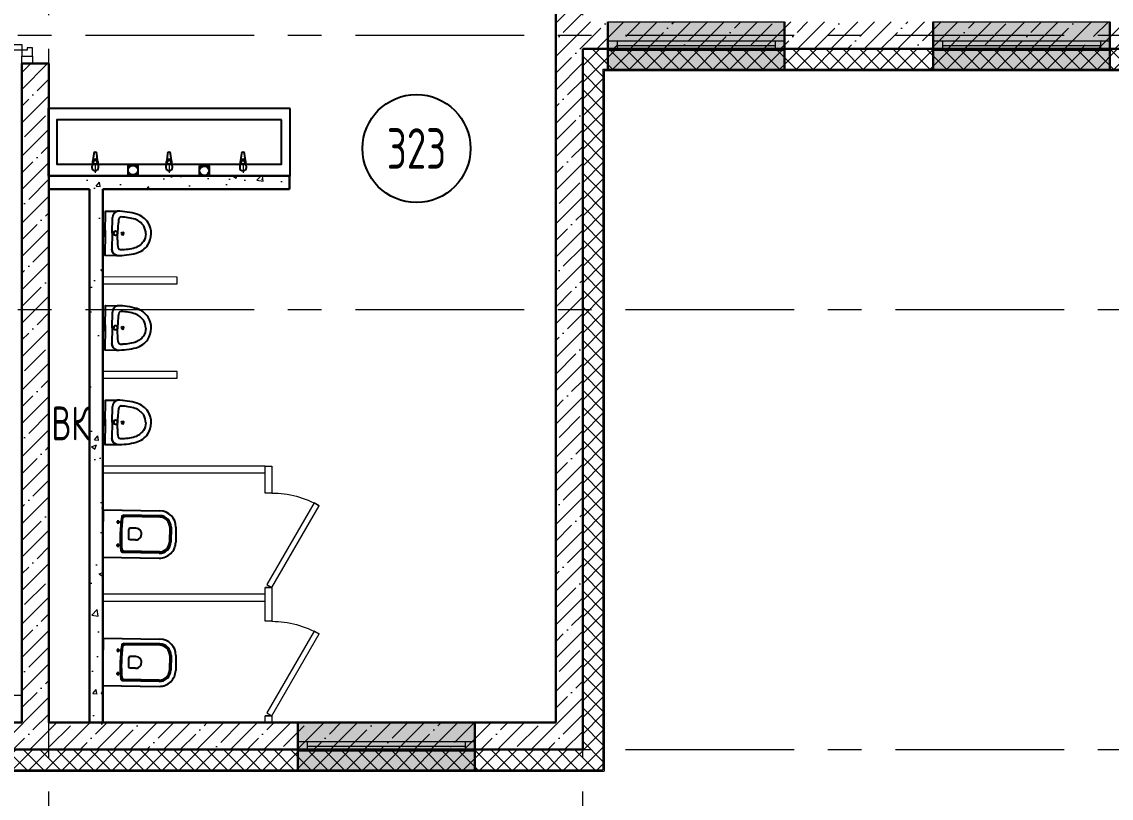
# Model space of a CAD drawing. Header units: millimetres. Extents: x -13407 to 95998, y -2611 to 109495.
# Drawn here: x 16965 to 25035, y 5890 to 11640 of the extents above; entities that cross this region are included whole.
import ezdxf
from ezdxf.enums import TextEntityAlignment as Align

# ---------------------------------------------------------------- set-up
doc = ezdxf.new("R2010")
doc.units = ezdxf.units.MM
doc.linetypes.add('ACAD_ISO03W100', pattern=[30, 12, -18])
doc.linetypes.add('CENTER', pattern=[2, 1.25, -0.25, 0.25, -0.25])
for name, color, linetype, lineweight in [('АР_Двери', 5, 'Continuous', 18), ('АР_Маркер экспликации', 239, 'Continuous', 13), ('АР_Навесной фасад', 5, 'Continuous', 5), ('АР_Номер помещения', 1, 'Continuous', 25), ('АР_Окна БЛОК', 250, 'Continuous', 13), ('АР_Оси', 193, 'Continuous', 9), ('АР_Перегородки газоблок', 165, 'Continuous', 30), ('АР_Перегородки газоблок_Штрих', 165, 'Continuous', 5), ('АР_Перегородки сантехнические', 216, 'Continuous', 9), ('АР_Подоконники', 163, 'Continuous', 9), ('АР_Помещения_площадь', 19, 'Continuous', 9), ('АР_Сущ Несущая стена', 202, 'Continuous', 30), ('АР_Утеплитель', 250, 'Continuous', 9), ('АР_Штриховка монолит', 250, 'Continuous', 9)]:
    doc.layers.add(name, color=color, linetype=linetype, lineweight=lineweight)
for name, color, linetype in [('АР_Отверстия', 251, 'Continuous'), ('ТХ_дозаторы', 7, 'Continuous'), ('ТХ_сантехника', 253, 'Continuous')]:
    doc.layers.add(name, color=color, linetype=linetype)
doc.styles.add('ICOCPEUR', font='isocpeur.ttf')
doc.styles.add('ISOCPEUR', font='isocpeur.ttf', dxfattribs={"width": 0.7})
doc.styles.get("Standard").update_dxf_attribs({"font": 'arial.ttf'})
pattern_1 = [(45, (-951587.81, 109999.9), (-123.743687, 123.743687), []), (45, (-951464.07, 109999.9), (-123.743687, 123.743687), [218.75, -43.75, 0, -43.75])]

# ---------------------------------------------------------------- blocks, each defined once
blk = doc.blocks.new('*U138')
at = {"color": 253}
for p, q in [((0, 0), (0, -50)), ((700, 0), (700, -50))]:
    blk.add_line(p, q, dxfattribs=at)
blk.add_lwpolyline([(0, 0), (606.2, 350), (628.1, 312.1), (21.9, -37.9)], close=True, dxfattribs=at)
blk.add_arc((0, 0), 700, 0, 30, dxfattribs=at)
blk = doc.blocks.new('*U155')
at = {"color": 253}
for p, q in [((0, 0), (0, -50)), ((700, 0), (700, -50))]:
    blk.add_line(p, q, dxfattribs=at)
blk.add_lwpolyline([(0, 0), (606.2, 350), (628.1, 312.1), (21.9, -37.9)], close=True, dxfattribs=at)
blk.add_arc((0, 0), 700, 0, 30, dxfattribs=at)
blk = doc.blocks.new('*U157')
at = {"color": 253}
blk.add_lwpolyline([(100, 80), (100, 1010), (140, 1010), (140, 80)], close=True, dxfattribs=at)
for points in [[(0, 0), (0, 80), (55, 80), (55, 0), (0, 0)], [(55, 80), (55, 0), (115, 0), (115, 40), (100, 40), (100, 80), (55, 80)], [(1075, 80), (1075, 0), (1015, 0), (1015, 40), (1030, 40), (1030, 80), (1075, 80)], [(1130, 0), (1130, 80), (1075, 80), (1075, 0), (1130, 0)]]:
    blk.add_lwpolyline(points, dxfattribs=at)
at = {"color": 253, "linetype": 'ACAD_ISO03W100', "ltscale": 3}
blk.add_arc((100, 80), 930, 0, 90, dxfattribs=at)
blk = doc.blocks.new('*U233')
h = blk.add_hatch(color=253)
h.dxf.hatch_style = 1
h.paths.add_polyline_path([(-1310, -140), (0, -140), (0, 220), (-1310, 220)])
at = {"color": 253, "lineweight": 30}
for p, q in [((-1310, -140), (-1310, 220)), ((0, -140), (0, 220))]:
    blk.add_line(p, q, dxfattribs=at)
at = {"color": 253}
for p, q in [((0, 220), (-1310, 220)), ((-1310, 70), (0, 70)), ((-1310, 0), (0, 0)), ((-1240, 0), (-1240, 70)), ((-1240, 35), (-70, 35)), ((-70, 0), (-70, 70)), ((-1310, -140), (0, -140)), ((-1310, -140), (-1310, -140)), ((-1310, -140), (-1310, -140)), ((0, -140), (0, -140)), ((0, -140), (0, -140))]:
    blk.add_line(p, q, dxfattribs=at)
blk = doc.blocks.new('*U234')
h = blk.add_hatch(color=253)
h.dxf.hatch_style = 1
h.paths.add_polyline_path([(-1310, -140), (0, -140), (0, 220), (-1310, 220)])
at = {"color": 253, "lineweight": 30}
for p, q in [((-1310, -140), (-1310, 220)), ((0, -140), (0, 220))]:
    blk.add_line(p, q, dxfattribs=at)
at = {"color": 253}
for p, q in [((0, 220), (-1310, 220)), ((-1310, 70), (0, 70)), ((-1310, 0), (0, 0)), ((-1240, 0), (-1240, 70)), ((-1240, 35), (-70, 35)), ((-70, 0), (-70, 70)), ((-1310, -140), (0, -140)), ((-1310, -140), (-1310, -140)), ((-1310, -140), (-1310, -140)), ((0, -140), (0, -140)), ((0, -140), (0, -140))]:
    blk.add_line(p, q, dxfattribs=at)
blk = doc.blocks.new('*U215')
h = blk.add_hatch(color=253)
h.dxf.hatch_style = 1
h.paths.add_polyline_path([(-1310, -140), (0, -140), (0, 220), (-1310, 220)])
at = {"color": 253, "lineweight": 30}
for p, q in [((-1310, -140), (-1310, 220)), ((0, -140), (0, 220))]:
    blk.add_line(p, q, dxfattribs=at)
at = {"color": 253}
for p, q in [((0, 220), (-1310, 220)), ((-1310, 70), (0, 70)), ((-1310, 0), (0, 0)), ((-1240, 0), (-1240, 70)), ((-1240, 35), (-70, 35)), ((-70, 0), (-70, 70)), ((-1310, -140), (0, -140)), ((-1310, -140), (-1310, -140)), ((-1310, -140), (-1310, -140)), ((0, -140), (0, -140)), ((0, -140), (0, -140))]:
    blk.add_line(p, q, dxfattribs=at)
blk = doc.blocks.new('*U322')
at = {"layer": 'АР_Номер помещения', "color": 253}
blk.add_circle((-15290.2, 4554.5), 400, dxfattribs=at)
at = {"layer": 'АР_Номер помещения', "color": 253, "style": 'ISOCPEUR', "width": 0.7}
blk.add_attdef('НОМЕР_ПОМЕЩЕНИЯ', text='', height=300, dxfattribs=at).set_placement((-15290.2, 4554.5), align=Align.MIDDLE_CENTER)
at = {"layer": 'АР_Помещения_площадь', "color": 253, "lineweight": 30, "width": 0.7, "flags": 104}
blk.add_attdef('ИМЯ_ПОМЕЩЕНИЯ', text='', height=100, dxfattribs=at).set_placement((157.6, 1217.1), align=Align.MIDDLE_CENTER)
blk = doc.blocks.new('Писуар')
at = {"color": 253}
for points in [[(0, 52.9), (116.5, 52.9, 0.328868), (164.1, 90, 0.066999), (144.5, 233.5, 0.172209), (82.4, 318.1, 0.143285), (0, 342, 0.143285), (-82.4, 318.1, 0.172209), (-144.5, 233.5, 0.066999), (-164.1, 90)], [(-58.2, 285.9, 0.137396), (-105.9, 222.3)], [(58.2, 285.9, -0.137396), (105.9, 222.3)], [(-164.1, 90, 0.328868), (-116.5, 52.9, 8)], [(0, 92.6, 0.419996), (-15.9, 76.8, 0.151492), (-10.6, 66.2), (0, 66.2)], [(0, 92.6, -0.419996), (15.9, 76.8, -0.151492), (10.6, 66.2), (0, 66.2)]]:
    blk.add_lwpolyline(points, format="xyb", dxfattribs=at)
for points in [[(0, 0), (-164.1, 0), (-164.1, 90)], [(0, 0), (164.1, 0), (164.1, 90)], [(0, 52.9), (-116.5, 52.9)]]:
    blk.add_lwpolyline(points, dxfattribs=at)
blk.add_lwpolyline([(-21.2, 0), (21.2, 0), (21.2, -15.9), (-21.2, -15.9)], close=True, dxfattribs=at)
for centre, radius, start, end in [((0, 187.1), 114.7, 90, 120.51024), ((282.3, 110.1), 404.1, 163.87115, 178.96926), ((2.6, 912.1), 819.4, 262.01576, 269.81492)]:
    blk.add_arc(centre, radius, start, end, dxfattribs=at)
at = {"color": 253, "extrusion": (0, 0, -1)}
for centre, radius, start, end in [((0, 187.1), 114.7, 90, 120.51024), ((282.3, 110.1), 404.1, 163.87115, 178.96926), ((2.6, 912.1), 819.4, 262.01576, 269.81492)]:
    blk.add_arc(centre, radius, start, end, dxfattribs=at)
at = {"color": 253}
for points, start_tangent, end_tangent in [([(-121.7, 117.4), (-111.2, 100.6)], (0.014037, -0.999901), (0.974129, -0.225992)), ([(121.7, 117.4), (111.2, 100.6)], (-0.014037, -0.999901), (-0.974129, -0.225992))]:
    blk.add_spline(points, degree=3, dxfattribs=dict(at, start_tangent=start_tangent, end_tangent=end_tangent))
for points in [[(-10.6, 132.4), (-10.6, 137.6), (-5.3, 137.6), (0, 137.6)], [(0, 121.8), (-5.3, 121.8), (-10.6, 127.1), (-10.6, 132.4)], [(10.6, 132.4), (10.6, 137.6), (5.3, 137.6), (0, 137.6)], [(0, 121.8), (5.3, 121.8), (10.6, 127.1), (10.6, 132.4)], [(164.1, 90), (158.8, 68.8), (137.6, 52.9), (116.5, 52.9)]]:
    blk.add_open_spline(points, degree=3, dxfattribs=at)
blk = doc.blocks.new('унитаз поликлиники')
at = {"color": 253}
for p, q in [((0, 175), (0, -175)), ((0, 175), (420, 175)), ((125.6, 86.7), (99.5, 86.7)), ((112.4, 73.1), (112.4, 100.2)), ((420, 138.7), (149.6, 138.7)), ((420, 129), (156.8, 128.7)), ((191.9, -33.7), (191.9, 33.7)), ((242.4, 43.7), (201.9, 43.7)), ((494, 57.1), (494, -57.1)), ((504, 55), (504, -55)), ((540, 55), (540, -55)), ((112.3, -73), (112.3, -100.1)), ((242.4, -43.7), (201.9, -43.7)), ((125.5, -86.5), (99.4, -86.5)), ((420, -139), (147.9, -138.7)), ((420, -129), (155.2, -128.7)), ((0, -175), (420, -175))]:
    blk.add_line(p, q, dxfattribs=at)
for centre, radius, start, end in [((420, 55), 120, 0, 90), ((420.5, 55.2), 83.5, 359.86187, 90.33349), ((420, 55), 74, 0, 90), ((242.4, 0), 43.7, 270, 90), ((420, -55), 120, 270, 0), ((420, -55), 84, 270, 0), ((420, -55), 74, 270, 358.40182)]:
    blk.add_arc(centre, radius, start, end, dxfattribs=at)
at = {"color": 253, "extrusion": (0, 0, -1)}
for centre, major_axis, ratio, start_param, end_param in [((112.4, 86.8), (3.55, 3.55), 1, 5.504025, 11.78721), ((1158.1, 0), (-731, -726.4), 0.993775, 0.659849, 0.910919), ((984.1, 0), (-23.4, -941.4), 0.89728, 1.422258, 1.677847), ((149.5, 127.3), (-5.6, -10.5), 0.821373, 1.269211, 2.570669), ((154.4, 119.8), (-5.61, -7.72), 0.798093, 1.232924, 2.686723), ((201.9, -33.5), (4.12, -9.49), 0.964797, 0.42926, 1.943413), ((147.9, -127.5), (5.4, -10.4), 0.836443, 0.56114, 1.877577), ((155.2, -117.5), (5.3, -10.4), 0.842984, 0.549902, 1.8819)]:
    blk.add_ellipse(centre, major_axis=major_axis, ratio=ratio, start_param=start_param, end_param=end_param, dxfattribs=at)
at = {"color": 253}
for centre, major_axis, ratio, start_param, end_param in [((201.9, 33.5), (4.12, 9.49), 0.964797, 0.42926, 1.943413), ((112.3, -86.6), (3.54, -3.55), 1, 5.504025, 11.78721)]:
    blk.add_ellipse(centre, major_axis=major_axis, ratio=ratio, start_param=start_param, end_param=end_param, dxfattribs=at)
blk = doc.blocks.new('Из_буфера31843')
at = {"color": 253}
for p, q in [((365.8, 166.1), (359.2, 113.1)), ((394.6, 113.1), (388, 166.1)), ((915.8, 166.1), (909.2, 113.1)), ((944.6, 113.1), (938, 166.1)), ((1465.7, 166.1), (1459.1, 113.1)), ((1494.5, 113.1), (1487.9, 166.1)), ((355.9, 103.6), (351.9, 61.7)), ((363.3, 86.6), (363.3, 101.5)), ((390.5, 86.6), (363.3, 86.6)), ((390.5, 101.5), (390.5, 86.6)), ((401.9, 61.7), (397.9, 103.6)), ((905.9, 103.6), (901.9, 61.7)), ((913.3, 86.6), (913.3, 101.5)), ((940.5, 86.6), (913.3, 86.6)), ((940.5, 101.5), (940.5, 86.6)), ((951.9, 61.7), (947.9, 103.6)), ((1455.8, 103.6), (1451.8, 61.7)), ((1463.2, 86.6), (1463.2, 101.5)), ((1490.4, 86.6), (1463.2, 86.6)), ((1490.4, 101.5), (1490.4, 86.6)), ((1501.8, 61.7), (1497.8, 103.6))]:
    blk.add_line(p, q, dxfattribs=at)
at = {"color": 253, "lineweight": 13, "ltscale": 500}
for p, q in [((376.9, 85), (376.9, 22.5)), ((926.9, 85), (926.9, 22.5)), ((1476.9, 85), (1476.9, 22.5))]:
    blk.add_line(p, q, dxfattribs=at)
at = {"color": 253}
for points in [[(1826.9, 500), (26.9, 500), (26.9, 0), (1826.9, 0)], [(1761.9, 415), (91.9, 415), (91.9, 85), (1761.9, 85)]]:
    blk.add_lwpolyline(points, close=True, dxfattribs=at)
for centre, major_axis, start_param, end_param in [((376.9, 164.7), (-7.91, 7.91), 4.051589, 6.943986), ((926.9, 164.7), (-7.91, 7.91), 4.051589, 6.943986), ((1476.8, 164.7), (-7.91, 7.91), 4.051589, 6.943986), ((376.9, 101.7), (-14.9, -14.9), -1.35736, -0.875625), ((376.9, 101.7), (-14.9, 14.9), 4.498953, 6.496621), ((376.9, 101.5), (-9.62, 9.62), 3.926991, 7.068583), ((376.9, 101.7), (-14.9, 14.9), 4.017217, 4.498953), ((926.9, 101.7), (-14.9, -14.9), -1.35736, -0.875625), ((926.9, 101.7), (-14.9, 14.9), 4.498953, 6.496621), ((926.9, 101.5), (-9.62, 9.62), 3.926991, 7.068583), ((926.9, 101.7), (-14.9, 14.9), 4.017217, 4.498953), ((1476.8, 101.7), (-14.9, -14.9), -1.35736, -0.875625), ((1476.8, 101.7), (-14.9, 14.9), 4.498953, 6.496621), ((1476.8, 101.5), (-9.62, 9.62), 3.926991, 7.068583), ((1476.8, 101.7), (-14.9, 14.9), 4.017217, 4.498953), ((376.9, 61.7), (-17.7, -17.7), -0.785398, 2.356194), ((926.9, 61.7), (-17.7, -17.7), -0.785398, 2.356194), ((1476.8, 61.7), (-17.7, -17.7), -0.785398, 2.356194)]:
    blk.add_ellipse(centre, major_axis=major_axis, ratio=1, start_param=start_param, end_param=end_param, dxfattribs=at)
blk = doc.blocks.new('A$C500e89c7')
at = {"color": 253, "ltscale": 100}
blk.add_circle((-36.5, 37.3), 35.3, dxfattribs=at)
at = {"layer": 'ТХ_дозаторы', "color": 253, "ltscale": 100}
blk.add_lwpolyline([(-73, 74.7), (0, 74.7), (0, 0), (-73, 0)], close=True, dxfattribs=at)

msp = doc.modelspace()

# ---------------------------------------------------------------- hatches: boundary and pattern name
at = {"layer": 'АР_Перегородки газоблок_Штрих', "ltscale": 100}
h = msp.add_hatch(dxfattribs=at)
h.set_pattern_fill('AR-CONC', color=253, scale=2)
h.set_pattern_definition([(50, (-462978.25, -159949.3), (364.36934, -31.87817), [38.1, -419.1]), (355, (-462978.25, -159949.3), (-70.48684, 382.1137), [30.48, -335.28117]), (100.451445, (-462947.9, -159951.96), (293.8825, 350.2355), [32.38002, -356.1805]), (46.1842, (-462978.25, -159847.7), (542.1581, -84.08466), [57.15, -628.65]), (96.63556, (-462933.07, -159854.7), (474.80827, 494.85225), [48.57005, -534.2712]), (351.18415, (-462978.25, -159847.7), (474.80827, 494.85225), [45.71993, -502.91946]), (21, (-462927.45, -159873.1), (303.22878, -204.5304), [38.1, -419.1]), (326, (-462927.45, -159873.1), (123.60406, 368.37593), [30.48, -335.28]), (71.451445, (-462902.2, -159890.15), (426.83284, 163.84554), [32.38002, -356.17988]), (37.5, (-462978.25, -159949.3), (6.177207, 169.110078), [0, -331.216, 0, -340.36, 0, -336.55]), (7.5, (-462978.25, -159949.3), (133.639325, 200.36115), [0, -194.056, 0, -323.596, 0, -128.27]), (327.5, (-463091.54, -159949.3), (271.18119, -11.457488), [0, -127, 0, -396.24, 0, -525.78]), (317.5, (-463142.34, -159949.3), (296.25836, 50.85298), [0, -165.1, 0, -263.144, 0, -373.38])])
h.paths.add_polyline_path([(19017.8, 10500), (17224.5, 10500), (17224.5, 10400), (17465.7, 10400), (17465.7, 6431.8), (17565.7, 6431.8), (17565.7, 10400), (19017.8, 10400)])
at = {"layer": 'АР_Утеплитель', "ltscale": 100}
h = msp.add_hatch(dxfattribs=at)
h.set_pattern_fill('ANSI37', color=253, scale=700)
h.set_pattern_definition([(45, (-945096.63, 49153.53), (-61.871843, 61.871843), []), (135, (-945096.63, 49153.53), (-61.871843, -61.871843), [])])
h.paths.add_polyline_path([(-100, 9610), (6250, 9610), (6250, 26840), (-750.2, 26840), (-750.2, 28560), (-900.2, 28560), (-900.2, 26690), (6100, 26690), (6100, 9760), (-250, 9760), (-250, -250), (13150, -250), (13150, 6100), (21270, 6100), (21270, 11290), (29537.4, 11290), (29537.4, 11040), (29687.4, 11040), (29687.4, 11440), (21120, 11440), (21120, 6250), (13000, 6250), (13000, -100), (-100, -100)])
at = {"layer": 'АР_Штриховка монолит', "ltscale": 100}
h = msp.add_hatch(dxfattribs=at)
h.set_pattern_fill('ANSI35', color=253, scale=700)
h.set_pattern_definition(pattern_1)
h.paths.add_polyline_path([(21120, 11440), (21120, 11640), (21120, 15790), (21620, 15790), (21620, 15990), (21120, 15990), (21120, 16777.5), (20920, 16777.5), (20920, 6450), (20920, 6250), (21120, 6250)])
h = msp.add_hatch(dxfattribs=at)
h.set_pattern_fill('ANSI35', color=253, scale=700)
h.set_pattern_definition(pattern_1)
h.paths.add_polyline_path([(32333, 11640), (21120, 11640), (21120, 11440), (29687.4, 11440), (29687.4, 11040), (30089.6, 11040), (30089.6, 11440), (32333, 11440)])
h = msp.add_hatch(dxfattribs=at)
h.set_pattern_fill('ANSI35', color=253, scale=700)
h.set_pattern_definition(pattern_1)
h.paths.add_polyline_path([(20920, 6450), (17165, 6450), (17165, 11331.1), (16965, 11331.1), (16965, 6450), (13025, 6450), (13025, 6250), (20920, 6250)])

# ---------------------------------------------------------------- linework, layer by layer
at = {"layer": 'АР_Навесной фасад', "color": 253, "ltscale": 100}
for p, q in [((21270, 11290), (21270, 6100)), ((21270, 11290), (29537.4, 11290)), ((21280, 11280), (21280, 6090)), ((21280, 11280), (29527.4, 11280)), ((13150, 6100), (21270, 6100)), ((13160, 6090), (21280, 6090))]:
    msp.add_line(p, q, dxfattribs=at)
at = {"layer": 'АР_Оси', "color": 253, "linetype": 'CENTER', "ltscale": 1000}
for p, q in [((17165, -1811.3), (17165, 32496.2)), ((21120, -1811.3), (21120, 16777.5)), ((-12563.8, 11540), (71033.4, 11540)), ((-12563.8, 9510), (71033.4, 9510)), ((-12563.8, 6250), (71033.4, 6250))]:
    msp.add_line(p, q, dxfattribs=at)
at = {"layer": 'АР_Перегородки газоблок', "color": 253, "ltscale": 100}
for points in [[(17165, 10500), (18947.8, 10500)], [(18947.8, 10500), (18947.8, 10400)], [(17465.7, 10400), (17165, 10400)], [(17465.7, 10400), (17465.7, 6450)], [(18947.8, 10400), (17565.7, 10400)], [(17565.7, 10400), (17565.7, 6450)]]:
    msp.add_lwpolyline(points, dxfattribs=at)
at = {"layer": 'АР_Перегородки сантехнические', "color": 253, "lineweight": 0}
for points in [[(17565.6, 9750.1), (17565.6, 9700.1), (18115.9, 9700), (18115.9, 9750)], [(17565.7, 9050), (17565.7, 9000), (18116, 8999.9), (18116, 9049.9)], [(17565.8, 8350), (17565.8, 8300), (18767.8, 8300.1), (18767.8, 8350.1)], [(18817.8, 8150.3), (18767.8, 8150.3), (18767.8, 8350.1), (18817.8, 8350.1)], [(18817.8, 7200), (18767.8, 7200), (18767.8, 7450.3), (18817.8, 7450.3)], [(17565.9, 7400), (17565.9, 7350), (18767.8, 7350.1), (18767.8, 7400.1)], [(18817.8, 6450), (18767.8, 6450), (18767.8, 6500), (18817.8, 6500)]]:
    msp.add_lwpolyline(points, close=True, dxfattribs=at)
at = {"layer": 'АР_Подоконники', "color": 253, "ltscale": 100}
msp.add_line((16965, 6650), (13025, 6650), dxfattribs=at)
at = {"layer": 'АР_Сущ Несущая стена', "color": 253, "ltscale": 100}
for p, q in [((20920, 16777.5), (20920, 6450)), ((21120, 11440), (21120, 6250)), ((21120, 11440), (29687.4, 11440)), ((16965, 11331.1), (16965, 6450)), ((16965, 11331.1), (17165, 11331.1)), ((17165, 11331.1), (17165, 6450)), ((13025, 6450), (16965, 6450)), ((17165, 6450), (20920, 6450)), ((13000, 6250), (21120, 6250))]:
    msp.add_line(p, q, dxfattribs=at)

# ---------------------------------------------------------------- block references
at = {"layer": 'АР_Двери', "color": 253, "rotation": 90.00000000000001}
msp.add_blockref('*U157', (17045, 11331.1), dxfattribs=at)
at = {"layer": 'АР_Двери', "color": 253, "lineweight": 30, "xscale": -1, "rotation": 270}
for name, p in [('*U155', (18817.8, 7450.3)), ('*U138', (18817.8, 6500))]:
    msp.add_blockref(name, p, dxfattribs=at)
at = {"layer": 'АР_Маркер экспликации', "color": 253}
ref = msp.add_blockref('*U322', (35178.9, 6147.1), dxfattribs=at)
ref.add_attrib('НОМЕР_ПОМЕЩЕНИЯ', '323', dxfattribs={"layer": 'АР_Номер помещения', "color": 253, "height": 300, "style": 'ISOCPEUR', "width": 0.7}).set_placement((19888.8, 10701.7), align=Align.MIDDLE_CENTER)
at = {"layer": 'АР_Окна БЛОК', "color": 253, "xscale": -1, "rotation": 180}
for name, p in [('*U234', (22615, 11500)), ('*U215', (25025, 11500)), ('*U233', (20320, 6310))]:
    msp.add_blockref(name, p, dxfattribs=at)
at = {"layer": 'ТХ_дозаторы', "color": 253, "ltscale": 100}
for p in [(17825.6, 10503.9), (18353.2, 10499.4)]:
    msp.add_blockref('A$C500e89c7', p, dxfattribs=at)
at = {"layer": 'ТХ_сантехника', "color": 253, "xscale": 0.9954344748001746, "yscale": 0.9954344748001746, "zscale": 0.9954344748001746}
msp.add_blockref('Из_буфера31843', (17133.8, 10500), dxfattribs=at)
at = {"layer": 'ТХ_сантехника', "color": 253, "ltscale": 100, "rotation": 269.1248415622985}
for p in [(17581.7, 10074.6), (17581.7, 10074.6), (17581.7, 10074.6), (17581.7, 10074.6), (17581.6, 9374.7), (17581.6, 9374.7), (17581.6, 9374.7), (17581.6, 9374.6), (17581.5, 8674.8), (17581.5, 8674.8), (17581.5, 8674.8), (17581.5, 8674.7)]:
    msp.add_blockref('Писуар', p, dxfattribs=at)
at = {"layer": 'ТХ_сантехника', "color": 253, "rotation": 359.1248415622985}
for p in [(17566, 7850), (17566, 7849.9), (17565.8, 6900), (17565.8, 6900)]:
    msp.add_blockref('унитаз поликлиники', p, dxfattribs=at)

# ---------------------------------------------------------------- texts
at = {"layer": 'АР_Отверстия', "color": 253, "ltscale": 100, "insert": (17325.1, 8665.8), "char_height": 250, "attachment_point": 5, "line_spacing_factor": 0.7, "style": 'ICOCPEUR'}
msp.add_mtext('\\A1;{\\W0.7;ВК}', dxfattribs=at)

doc.saveas('drawing.dxf')
